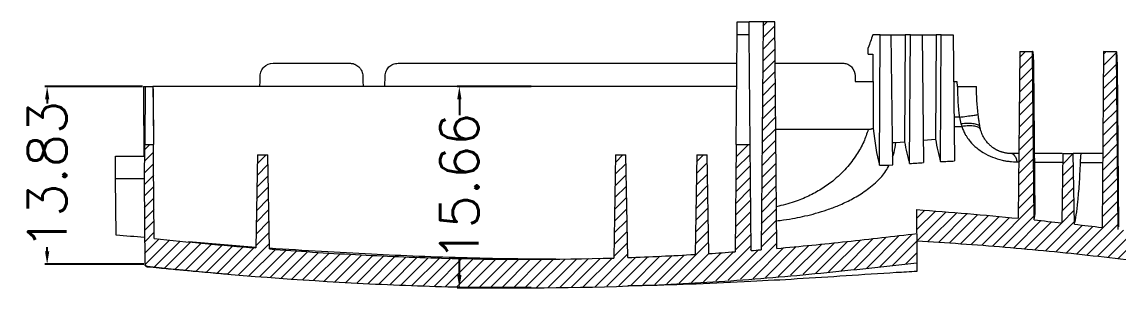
# Model space of a CAD drawing. Header units: inches. Extents: x 1424 to 4050, y 1126 to 1517.
# Drawn here: x 2781.3 to 2866.8, y 1441.5 to 1462.3 of the extents above; entities that cross this region are included whole.
import ezdxf

# ---------------------------------------------------------------- set-up
doc = ezdxf.new("R2010")
doc.units = ezdxf.units.IN
doc.header["$LTSCALE"] = 15
doc.styles.get("Standard").update_dxf_attribs({"font": 'txt', "bigfont": 'gbcbig.shx'})
doc.dimstyles.new('3', dxfattribs={"dimtxt": 3, "dimasz": 1, "dimexe": 0.18, "dimexo": 0.0625, "dimgap": 0.09, "dimtad": 0, "dimdsep": 46, "dimtxsty": 'Standard', "dimcen": 1, "dimclrd": 3, "dimclre": 3, "dimadec": 0, "dimazin": 2, "dimtfac": 1, "dimtofl": 0, "dimtmove": 0, "dimatfit": 3, "dimfxl": 1, "dimtolj": 1, "dimtzin": 0, "dimarcsym": 0})
pattern_1 = [(45, (-986.5144, -627.76405), (-0.44901281, 0.44901281), [])]

# ---------------------------------------------------------------- blocks, each defined once
blk = doc.blocks.new('*D215')
at = {"color": 3, "lineweight": -2}
for p, q in [((2790.712, 1457.273), (2783.093, 1457.273)), ((2783.273, 1456.273), (2783.273, 1455.949)), ((2783.273, 1444.444), (2783.273, 1444.769)), ((2790.821, 1443.444), (2783.093, 1443.444))]:
    blk.add_line(p, q, dxfattribs=at)
at = {"color": 3}
for points in [[(2783.107, 1456.273), (2783.44, 1456.273), (2783.273, 1457.273)], [(2783.107, 1444.444), (2783.44, 1444.444), (2783.273, 1443.444)]]:
    blk.add_solid(points, dxfattribs=at)
at = {"layer": 'Defpoints', "color": 0}
for p in [(2783.273, 1457.273), (2790.775, 1457.273), (2790.884, 1443.444)]:
    blk.add_point(p, dxfattribs=at)
at = {"color": 0, "insert": (2783.273, 1450.359), "char_height": 3, "attachment_point": 5, "rotation": 90}
blk.add_mtext('\\A1;13.83', dxfattribs=at)
blk = doc.blocks.new('*D216')
at = {"color": 3, "lineweight": -2}
for p, q in [((2821.032, 1457.273), (2815.244, 1457.273)), ((2815.424, 1456.273), (2815.424, 1455.033)), ((2815.424, 1442.612), (2815.424, 1443.853)), ((2821.032, 1441.612), (2815.244, 1441.612))]:
    blk.add_line(p, q, dxfattribs=at)
at = {"color": 3}
for points in [[(2815.257, 1456.273), (2815.591, 1456.273), (2815.424, 1457.273)], [(2815.257, 1442.612), (2815.591, 1442.612), (2815.424, 1441.612)]]:
    blk.add_solid(points, dxfattribs=at)
at = {"layer": 'Defpoints', "color": 0}
for p in [(2815.424, 1457.273), (2821.094, 1457.273), (2821.094, 1441.612)]:
    blk.add_point(p, dxfattribs=at)
at = {"color": 0, "insert": (2815.424, 1449.443), "char_height": 3, "attachment_point": 5, "rotation": 90}
blk.add_mtext('\\A1;15.66', dxfattribs=at)

msp = doc.modelspace()

# ---------------------------------------------------------------- hatches: boundary and pattern name
at = {"linetype": 'Continuous', "lineweight": 0}
h = msp.add_hatch(dxfattribs=at)
h.set_pattern_fill('ANSI31', color=4, scale=0.2, style=0)
h.set_pattern_definition(pattern_1)
edge = h.paths.add_edge_path(flags=0)
edge.add_spline(control_points=[(2851.106, 1445.822), (2847.469, 1445.402), (2843.829, 1444.991), (2840.182, 1444.672)], knot_values=[0, 0, 0, 0, 0.010976, 0.010976, 0.010976, 0.010976], weights=[1, 1, 1, 1], degree=3, periodic=0)
edge.add_line((2840.182, 1444.672), (2840.028, 1462.298))
edge.add_line((2840.028, 1462.298), (2839.111, 1462.298))
edge.add_line((2839.111, 1462.298), (2838.956, 1444.568))
edge.add_spline(control_points=[(2838.956, 1444.568), (2838.695, 1444.547), (2838.434, 1444.526), (2838.173, 1444.505)], knot_values=[0.000035, 0.000035, 0.000035, 0.000035, 0.000819, 0.000819, 0.000819, 0.000819], weights=[1, 1, 1, 1], degree=3, periodic=0)
edge.add_line((2838.173, 1444.505), (2838.101, 1452.751))
edge.add_line((2838.101, 1452.751), (2837.017, 1452.751))
edge.add_line((2837.017, 1452.751), (2836.945, 1444.412))
edge.add_spline(control_points=[(2836.945, 1444.412), (2836.256, 1444.362), (2835.568, 1444.315), (2834.879, 1444.271)], knot_values=[0.000035, 0.000035, 0.000035, 0.000035, 0.002105, 0.002105, 0.002105, 0.002105], weights=[1, 1, 1, 1], degree=3, periodic=0)
edge.add_line((2834.879, 1444.271), (2834.745, 1451.947))
edge.add_line((2834.745, 1451.947), (2833.941, 1451.947))
edge.add_line((2833.941, 1451.947), (2833.806, 1444.205))
edge.add_spline(control_points=[(2833.806, 1444.205), (2832.056, 1444.103), (2830.305, 1444.021), (2828.553, 1443.96)], knot_values=[0.000053, 0.000053, 0.000053, 0.000053, 0.005311, 0.005311, 0.005311, 0.005311], weights=[1, 1, 1, 1], degree=3, periodic=0)
edge.add_line((2828.553, 1443.96), (2828.414, 1451.947))
edge.add_line((2828.414, 1451.947), (2827.61, 1451.947))
edge.add_line((2827.61, 1451.947), (2827.47, 1443.925))
edge.add_spline(control_points=[(2827.47, 1443.925), (2818.515, 1443.656), (2809.536, 1443.947), (2800.603, 1444.628)], knot_values=[0.000177, 0.000177, 0.000177, 0.000177, 0.027053, 0.027053, 0.027053, 0.027053], weights=[1, 1, 1, 1], degree=3, periodic=0)
edge.add_line((2800.603, 1444.628), (2800.475, 1451.947))
edge.add_line((2800.475, 1451.947), (2799.671, 1451.947))
edge.add_line((2799.671, 1451.947), (2799.545, 1444.711))
edge.add_spline(control_points=[(2799.545, 1444.711), (2796.904, 1444.921), (2794.265, 1445.167), (2791.631, 1445.45)], knot_values=[0.00006, 0.00006, 0.00006, 0.00006, 0.008009, 0.008009, 0.008009, 0.008009], weights=[1, 1, 1, 1], degree=3, periodic=0)
edge.add_spline(control_points=[(2791.631, 1445.45), (2791.614, 1447.425), (2791.596, 1449.401), (2791.579, 1451.377), (2791.575, 1451.836), (2791.571, 1452.295), (2791.567, 1452.754)], knot_values=[0.000073, 0.000073, 0.000073, 0.000073, 0.006001, 0.006001, 0.006001, 0.007378, 0.007378, 0.007378, 0.007378], weights=[1, 1, 1, 1, 1, 1, 1], degree=3, periodic=0)
edge.add_line((2791.567, 1452.754), (2790.886, 1452.751))
edge.add_line((2790.886, 1452.751), (2790.862, 1449.937))
edge.add_line((2790.862, 1449.937), (2790.827, 1449.937))
edge.add_line((2790.827, 1449.937), (2790.883, 1443.483))
edge.add_spline(control_points=[(2790.883, 1443.483), (2790.883, 1443.46), (2790.887, 1443.437), (2790.895, 1443.416), (2790.903, 1443.395), (2790.914, 1443.375), (2790.928, 1443.357), (2790.943, 1443.34), (2790.96, 1443.324), (2790.979, 1443.313), (2790.998, 1443.301), (2791.02, 1443.292), (2791.042, 1443.288), (2791.049, 1443.286), (2791.056, 1443.285), (2791.063, 1443.284)], knot_values=[0, 0, 0, 0, 0.000068, 0.000068, 0.000068, 0.000135, 0.000135, 0.000135, 0.000203, 0.000203, 0.000203, 0.00027, 0.00027, 0.00027, 0.000291, 0.000291, 0.000291, 0.000291], weights=[1, 1, 1, 1, 1, 1, 1, 1, 1, 1, 1, 1, 1, 1, 1, 1], degree=3, periodic=0)
edge.add_spline(control_points=[(2791.063, 1443.284), (2800.087, 1442.31), (2809.167, 1441.719), (2818.243, 1441.624), (2829.216, 1441.51), (2840.201, 1442.336), (2851.106, 1443.555)], knot_values=[0.005176, 0.005176, 0.005176, 0.005176, 0.032406, 0.032406, 0.032406, 0.065346, 0.065346, 0.065346, 0.065346], weights=[1, 1, 1, 1, 1, 1, 1], degree=3, periodic=0)
edge.add_line((2851.106, 1443.555), (2851.106, 1445.822))
h = msp.add_hatch(dxfattribs=at)
h.set_pattern_fill('ANSI31', color=4, scale=0.2, style=0)
h.set_pattern_definition(pattern_1)
edge = h.paths.add_edge_path(flags=0)
edge.add_spline(control_points=[(2878.348, 1443.449), (2878.208, 1443.618), (2878.068, 1443.786), (2877.928, 1443.954), (2877.827, 1444.074), (2877.726, 1444.195), (2877.625, 1444.316)], knot_values=[0, 0, 0, 0, 0.000656, 0.000656, 0.000656, 0.001129, 0.001129, 0.001129, 0.001129], weights=[1, 1, 1, 1, 1, 1, 1], degree=3, periodic=0)
edge.add_spline(control_points=[(2877.625, 1444.316), (2875.757, 1444.756), (2873.869, 1445.108), (2871.975, 1445.414)], knot_values=[0.006322, 0.006322, 0.006322, 0.006322, 0.012075, 0.012075, 0.012075, 0.012075], weights=[1, 1, 1, 1], degree=3, periodic=0)
edge.add_line((2871.975, 1445.414), (2869.812, 1445.414))
edge.add_line((2869.812, 1445.414), (2869.79, 1449.635))
edge.add_line((2869.79, 1449.635), (2868.986, 1449.635))
edge.add_line((2868.986, 1449.635), (2868.966, 1445.863))
edge.add_spline(control_points=[(2868.966, 1445.863), (2868.47, 1445.931), (2867.974, 1445.997), (2867.477, 1446.061), (2867.253, 1446.09), (2867.029, 1446.119), (2866.804, 1446.147)], knot_values=[0.015107, 0.015107, 0.015107, 0.015107, 0.016604, 0.016604, 0.016604, 0.01728, 0.01728, 0.01728, 0.01728], weights=[1, 1, 1, 1, 1, 1, 1], degree=3, periodic=0)
edge.add_line((2866.804, 1446.147), (2866.683, 1459.984))
edge.add_ellipse((2865.344, 1458.982), major_axis=(-16.462, 0), ratio=0.061049, start_angle=265.33446, end_angle=268.84364)
edge.add_line((2865.676, 1459.987), (2865.557, 1446.3))
edge.add_spline(control_points=[(2865.557, 1446.3), (2864.84, 1446.387), (2864.123, 1446.47), (2863.406, 1446.551)], knot_values=[0.018532, 0.018532, 0.018532, 0.018532, 0.02069, 0.02069, 0.02069, 0.02069], weights=[1, 1, 1, 1], degree=3, periodic=0)
edge.add_line((2863.406, 1446.551), (2863.31, 1452.047))
edge.add_line((2863.31, 1452.047), (2862.505, 1452.047))
edge.add_line((2862.505, 1452.047), (2862.411, 1446.662))
edge.add_spline(control_points=[(2862.411, 1446.662), (2861.692, 1446.741), (2860.973, 1446.817), (2860.253, 1446.891)], knot_values=[0.021689, 0.021689, 0.021689, 0.021689, 0.023852, 0.023852, 0.023852, 0.023852], weights=[1, 1, 1, 1], degree=3, periodic=0)
edge.add_line((2860.253, 1446.891), (2860.139, 1459.987))
edge.add_line((2860.139, 1459.987), (2859.132, 1459.987))
edge.add_line((2859.132, 1459.987), (2859.018, 1447.015))
edge.add_spline(control_points=[(2859.018, 1447.015), (2856.384, 1447.275), (2853.746, 1447.494), (2851.106, 1447.695)], knot_values=[0.025089, 0.025089, 0.025089, 0.025089, 0.033004, 0.033004, 0.033004, 0.033004], weights=[1, 1, 1, 1], degree=3, periodic=0)
edge.add_line((2851.106, 1447.695), (2851.106, 1445.261))
edge.add_spline(control_points=[(2851.106, 1445.261), (2856.573, 1444.929), (2862.036, 1444.479), (2867.471, 1443.798), (2871.154, 1443.336), (2874.839, 1442.761), (2878.433, 1441.83)], knot_values=[0, 0, 0, 0, 0.01643, 0.01643, 0.01643, 0.027599, 0.027599, 0.027599, 0.027599], weights=[1, 1, 1, 1, 1, 1, 1], degree=3, periodic=0)
edge.add_line((2878.433, 1441.83), (2878.348, 1443.449))

# ---------------------------------------------------------------- linework, layer by layer
at = {"color": 7, "linetype": 'Continuous', "lineweight": 15}
for p, q in [((2837.101, 1462.298), (2838.018, 1462.298)), ((2839.111, 1462.298), (2838.018, 1462.298)), ((2839.111, 1462.298), (2838.956, 1444.568)), ((2840.028, 1462.298), (2839.111, 1462.298)), ((2840.182, 1444.672), (2840.028, 1462.298)), ((2837.017, 1452.751), (2837.092, 1461.311)), ((2837.092, 1461.311), (2838.027, 1461.311)), ((2838.101, 1452.751), (2838.027, 1461.311)), ((2848.197, 1451.149), (2848.254, 1461.293)), ((2848.254, 1461.293), (2849.116, 1461.293)), ((2849.228, 1451.18), (2849.116, 1461.293)), ((2849.116, 1461.293), (2850.193, 1461.293)), ((2850.193, 1461.293), (2850.146, 1452.978)), ((2850.601, 1461.293), (2850.193, 1461.293)), ((2850.544, 1451.281), (2850.601, 1461.293)), ((2850.601, 1461.293), (2851.529, 1461.293)), ((2851.529, 1461.293), (2851.639, 1451.355)), ((2851.529, 1461.293), (2852.606, 1461.293)), ((2852.606, 1461.293), (2852.56, 1453.172)), ((2853.013, 1461.293), (2852.606, 1461.293)), ((2852.958, 1451.429), (2853.013, 1461.293)), ((2853.013, 1461.293), (2853.941, 1461.293)), ((2853.941, 1461.293), (2854.05, 1451.479)), ((2847.311, 1459.786), (2847.316, 1460.288)), ((2847.311, 1459.786), (2847.687, 1459.786)), ((2847.687, 1459.786), (2847.663, 1457.675)), ((2859.132, 1459.987), (2859.018, 1447.015)), ((2859.132, 1459.987), (2860.139, 1459.987)), ((2860.253, 1446.891), (2860.139, 1459.987)), ((2860.158, 1459.987), (2860.139, 1459.987)), ((2865.676, 1459.987), (2865.557, 1446.3)), ((2866.804, 1446.147), (2866.683, 1459.984)), ((2860.335, 1447.368), (2860.228, 1458.991)), ((2866.865, 1446.361), (2866.748, 1458.991)), ((2809.62, 1457.273), (2809.635, 1458.095)), ((2790.775, 1457.273), (2790.926, 1457.273)), ((2790.926, 1457.273), (2791.527, 1457.273)), ((2791.527, 1457.273), (2791.557, 1453.847)), ((2837.057, 1457.273), (2791.527, 1457.273)), ((2853.982, 1457.675), (2854.236, 1457.675)), ((2854.236, 1457.675), (2854.243, 1457.273)), ((2854.243, 1457.273), (2854.269, 1457.273)), ((2790.862, 1449.937), (2790.886, 1452.751)), ((2790.886, 1452.751), (2791.567, 1452.751)), ((2837.017, 1452.751), (2836.945, 1444.412)), ((2837.017, 1452.751), (2838.101, 1452.751)), ((2838.173, 1444.505), (2838.101, 1452.751)), ((2849.209, 1452.92), (2849.467, 1452.914)), ((2849.467, 1452.914), (2850.146, 1452.978)), ((2851.62, 1453.102), (2852.56, 1453.172)), ((2788.616, 1451.856), (2790.818, 1451.856)), ((2799.671, 1451.947), (2799.545, 1444.711)), ((2799.671, 1451.947), (2800.475, 1451.947)), ((2800.603, 1444.628), (2800.475, 1451.947)), ((2827.61, 1451.947), (2827.47, 1443.925)), ((2827.61, 1451.947), (2828.414, 1451.947)), ((2828.553, 1443.96), (2828.414, 1451.947)), ((2833.941, 1451.947), (2833.806, 1444.205)), ((2833.941, 1451.947), (2834.745, 1451.947)), ((2834.879, 1444.271), (2834.745, 1451.947)), ((2859.062, 1452.047), (2858.506, 1452.047)), ((2862.447, 1452.047), (2860.292, 1452.047)), ((2862.505, 1452.047), (2862.411, 1446.662)), ((2862.505, 1452.047), (2863.31, 1452.047)), ((2863.406, 1446.551), (2863.31, 1452.047)), ((2863.962, 1452.047), (2863.31, 1452.047)), ((2865.607, 1452.047), (2863.962, 1452.047)), ((2848.958, 1451.157), (2849.228, 1451.18)), ((2790.827, 1450.089), (2788.616, 1450.089)), ((2788.654, 1445.695), (2788.616, 1450.089)), ((2790.827, 1450.089), (2790.827, 1449.937)), ((2790.827, 1449.937), (2790.883, 1443.483)), ((2790.862, 1449.937), (2790.827, 1449.937)), ((2851.106, 1445.822), (2851.106, 1443.555)), ((2794.293, 1445.201), (2799.546, 1444.781)), ((2838.173, 1444.505), (2838.172, 1444.615)), ((2838.957, 1444.634), (2838.956, 1444.568)), ((2791.065, 1443.263), (2791.065, 1443.256))]:
    msp.add_line(p, q, dxfattribs=at)
at = {"color": 8, "linetype": 'Continuous', "lineweight": 15}
for p, q in [((2854.425, 1454.889), (2854.013, 1454.885)), ((2854.021, 1454.154), (2854.621, 1454.158)), ((2858.932, 1451.409), (2859.057, 1451.408)), ((2860.298, 1451.398), (2862.493, 1451.381)), ((2791.063, 1443.284), (2791.065, 1443.263))]:
    msp.add_line(p, q, dxfattribs=at)
at = {"color": 7, "linetype": 'Continuous', "lineweight": 15, "flags": 128}
for points in [[(2837.092, 1461.311), (2837.094, 1461.504), (2837.095, 1461.69), (2837.097, 1461.861), (2837.098, 1462.01), (2837.099, 1462.133), (2837.1, 1462.224), (2837.101, 1462.279), (2837.101, 1462.298)], [(2799.872, 1457.273), (2799.879, 1457.684), (2799.886, 1458.095)], [(2807.898, 1458.095), (2807.905, 1457.684), (2807.912, 1457.273)], [(2846.288, 1458.095), (2846.292, 1457.885), (2846.296, 1457.675)], [(2790.926, 1457.273), (2790.918, 1456.37), (2790.91, 1455.497), (2790.903, 1454.678), (2790.896, 1453.934), (2790.891, 1453.286), (2790.886, 1452.751)], [(2847.713, 1457.675), (2847.712, 1455.842), (2847.71, 1454.009)], [(2791.631, 1445.449), (2791.579, 1451.377), (2791.567, 1452.754)]]:
    msp.add_lwpolyline(points, dxfattribs=at)
at = {"color": 7, "linetype": 'Continuous', "lineweight": 15}
msp.add_ellipse((2865.344, 1458.982), major_axis=(-16.462, 0), ratio=0.061049, start_param=4.630953, end_param=4.692207, dxfattribs=at)
for points, knots in [([(2838.027, 1461.311), (2838.026, 1461.345), (2838.026, 1461.413), (2838.025, 1461.512), (2838.024, 1461.607), (2838.023, 1461.697), (2838.023, 1461.781), (2838.022, 1461.858), (2838.021, 1461.93), (2838.021, 1461.995), (2838.02, 1462.053), (2838.02, 1462.104), (2838.02, 1462.149), (2838.019, 1462.187), (2838.019, 1462.219), (2838.019, 1462.245), (2838.018, 1462.266), (2838.018, 1462.281), (2838.018, 1462.291), (2838.018, 1462.297), (2838.018, 1462.298), (2838.018, 1462.298)], [0, 0, 0, 0, 0.0658504, 0.1302324, 0.1931459, 0.254591, 0.3145674, 0.3730752, 0.4301142, 0.4856845, 0.5397859, 0.5924183, 0.6435818, 0.6932762, 0.7415016, 0.7882578, 0.8335448, 0.8773625, 0.919711, 0.9605902, 1, 1, 1, 1]), ([(2848.254, 1461.293), (2848.203, 1461.293), (2848.106, 1461.293), (2847.983, 1461.293), (2847.888, 1461.293), (2847.827, 1461.294), (2847.775, 1461.292), (2847.724, 1461.294), (2847.685, 1461.294), (2847.664, 1461.293)], [0, 0, 0, 0, 0.266173, 0.499998, 0.632373, 0.749997, 0.806297, 0.892857, 1, 1, 1, 1]), ([(2860.228, 1458.991), (2860.228, 1459.022), (2860.227, 1459.085), (2860.225, 1459.178), (2860.223, 1459.269), (2860.219, 1459.393), (2860.213, 1459.542), (2860.204, 1459.7), (2860.193, 1459.83), (2860.181, 1459.92), (2860.17, 1459.977), (2860.162, 1459.984), (2860.158, 1459.987)], [0, 0, 0, 0, 0.060285, 0.120079, 0.179915, 0.240325, 0.370059, 0.500135, 0.629868, 0.759942, 0.879888, 1, 1, 1, 1]), ([(2866.748, 1458.991), (2866.748, 1459.022), (2866.747, 1459.085), (2866.746, 1459.178), (2866.743, 1459.269), (2866.74, 1459.393), (2866.734, 1459.542), (2866.724, 1459.7), (2866.713, 1459.83), (2866.703, 1459.914), (2866.692, 1459.966), (2866.686, 1459.978), (2866.683, 1459.984)], [0, 0, 0, 0, 0.063593, 0.126667, 0.189786, 0.25351, 0.390362, 0.527575, 0.664425, 0.801636, 0.901065, 1, 1, 1, 1]), ([(2799.886, 1458.095), (2799.889, 1458.226), (2799.916, 1458.355), (2800.019, 1458.594), (2800.094, 1458.704), (2800.372, 1458.976), (2800.629, 1459.082), (2800.891, 1459.082)], [0, 0, 0, 0, 0.25, 0.25, 0.5, 0.5, 1, 1, 1, 1]), ([(2800.891, 1459.082), (2801.221, 1459.082), (2802.171, 1459.082), (2803.74, 1459.082), (2805.421, 1459.082), (2806.458, 1459.082), (2806.893, 1459.082)], [0.15641126, 0.15641126, 0.15641126, 0.15641126, 0.16946012, 0.19393284, 0.21840556, 0.23612454, 0.23612454, 0.23612454, 0.23612454]), ([(2806.893, 1459.082), (2806.925, 1459.081), (2806.989, 1459.08), (2807.085, 1459.065), (2807.178, 1459.043), (2807.3, 1459), (2807.443, 1458.926), (2807.599, 1458.801), (2807.73, 1458.646), (2807.825, 1458.468), (2807.884, 1458.283), (2807.893, 1458.157), (2807.898, 1458.095)], [0, 0, 0, 0, 0.0626623, 0.1253268, 0.1879935, 0.2506623, 0.3761063, 0.5005458, 0.6340289, 0.761552, 0.8834243, 1, 1, 1, 1]), ([(2809.635, 1458.095), (2809.637, 1458.227), (2809.665, 1458.356), (2809.768, 1458.595), (2809.843, 1458.704), (2810.027, 1458.884), (2810.138, 1458.958), (2810.377, 1459.056), (2810.508, 1459.082), (2810.64, 1459.082)], [0, 0, 0, 0, 0.25, 0.25, 0.5, 0.5, 0.75, 0.75, 1, 1, 1, 1]), ([(2810.64, 1459.082), (2810.875, 1459.082), (2811.347, 1459.082), (2812.459, 1459.082), (2813.98, 1459.082), (2815.978, 1459.082), (2817.994, 1459.082), (2820.015, 1459.082), (2822.014, 1459.082), (2823.799, 1459.082), (2825.33, 1459.082), (2826.639, 1459.082), (2827.756, 1459.082), (2828.705, 1459.082), (2829.574, 1459.082), (2830.924, 1459.082), (2832.746, 1459.082), (2834.94, 1459.082), (2836.379, 1459.082), (2837.073, 1459.082)], [0, 0, 0, 0, 0.0260666, 0.0521447, 0.1266808, 0.2013402, 0.2757834, 0.3504803, 0.4253658, 0.5000596, 0.5536911, 0.6074898, 0.661162, 0.6884052, 0.7156573, 0.757119, 0.8400347, 0.9229206, 1, 1, 1, 1]), ([(2840.056, 1459.082), (2840.491, 1459.082), (2841.651, 1459.082), (2843.459, 1459.082), (2844.756, 1459.082), (2845.405, 1459.082)], [0, 0, 0, 0, 0.230847, 0.61542, 1, 1, 1, 1]), ([(2845.405, 1459.082), (2845.519, 1459.082), (2845.63, 1459.058), (2845.84, 1458.962), (2845.935, 1458.891), (2846.181, 1458.621), (2846.282, 1458.363), (2846.288, 1458.095)], [0, 0, 0, 0, 0.25, 0.25, 0.5, 0.5, 1, 1, 1, 1]), ([(2790.775, 1457.273), (2790.779, 1456.758), (2790.784, 1456.253), (2790.79, 1455.509), (2790.792, 1455.264), (2790.796, 1454.779), (2790.798, 1454.539), (2790.803, 1453.844), (2790.807, 1453.406), (2790.811, 1452.79), (2790.813, 1452.59), (2790.815, 1452.209), (2790.817, 1452.028), (2790.818, 1451.856)], [0, 0, 0, 0, 0.25, 0.25, 0.375, 0.375, 0.5, 0.5, 0.75, 0.75, 0.875, 0.875, 1, 1, 1, 1]), ([(2791.527, 1457.273), (2791.528, 1457.203), (2791.529, 1457.063), (2791.531, 1456.853), (2791.533, 1456.644), (2791.535, 1456.435), (2791.537, 1456.125), (2791.541, 1455.717), (2791.545, 1455.224), (2791.549, 1454.75), (2791.555, 1454.15), (2791.559, 1453.606), (2791.564, 1453.139), (2791.566, 1452.902), (2791.567, 1452.781), (2791.567, 1452.754)], [0, 0, 0, 0, 0.038593, 0.077197, 0.11587, 0.154669, 0.193652, 0.290345, 0.387341, 0.484467, 0.581503, 0.776418, 0.873488, 0.971563, 1, 1, 1, 1]), ([(2846.296, 1457.675), (2846.504, 1457.675), (2846.865, 1457.675), (2847.345, 1457.675), (2847.613, 1457.675), (2847.713, 1457.675)], [0.84125873, 0.84125873, 0.84125873, 0.84125873, 0.85130921, 0.85889045, 0.86476542, 0.86476542, 0.86476542, 0.86476542]), ([(2854.269, 1457.273), (2854.482, 1457.273), (2854.679, 1457.273), (2855.045, 1457.273), (2855.204, 1457.273), (2855.471, 1457.273), (2855.574, 1457.273), (2855.715, 1457.273), (2855.751, 1457.273), (2855.751, 1457.273)], [0, 0, 0, 0, 0.25, 0.25, 0.5, 0.5, 0.75, 0.75, 1, 1, 1, 1]), ([(2854.425, 1454.889), (2854.619, 1454.913), (2854.816, 1454.938), (2855.181, 1454.985), (2855.348, 1455.007), (2855.62, 1455.045), (2855.725, 1455.06), (2855.861, 1455.082), (2855.892, 1455.089), (2855.892, 1455.092)], [0, 0, 0, 0, 0.25, 0.25, 0.5, 0.5, 0.75, 0.75, 1, 1, 1, 1]), ([(2856.028, 1454.143), (2856.02, 1454.191), (2855.982, 1454.236), (2855.836, 1454.312), (2855.728, 1454.343), (2855.455, 1454.385), (2855.29, 1454.395), (2854.933, 1454.395), (2854.741, 1454.385), (2854.551, 1454.368)], [0, 0, 0, 0, 0.25, 0.25, 0.5, 0.5, 0.75, 0.75, 1, 1, 1, 1]), ([(2856.028, 1454.143), (2856.018, 1454.202), (2855.999, 1454.316), (2855.973, 1454.486), (2855.949, 1454.649), (2855.928, 1454.804), (2855.909, 1454.951), (2855.897, 1455.046), (2855.892, 1455.092)], [0, 0, 0, 0, 0.189539, 0.369862, 0.540982, 0.702994, 0.855981, 1, 1, 1, 1]), ([(2847.316, 1453.925), (2846.892, 1453.924), (2846.044, 1453.924), (2844.663, 1453.927), (2843.209, 1453.925), (2841.692, 1453.926), (2840.651, 1453.926), (2840.116, 1453.926), (2840.101, 1453.926)], [0, 0, 0, 0, 0.196626, 0.393263, 0.595591, 0.797919, 0.994528, 1, 1, 1, 1]), ([(2847.71, 1454.009), (2847.676, 1453.996), (2847.613, 1453.973), (2847.514, 1453.947), (2847.416, 1453.929), (2847.349, 1453.926), (2847.316, 1453.925)], [0, 0, 0, 0, 0.264845, 0.500396, 0.757035, 1, 1, 1, 1]), ([(2856.079, 1453.91), (2856.062, 1453.971), (2856.018, 1454.027), (2855.865, 1454.12), (2855.757, 1454.156), (2855.49, 1454.202), (2855.331, 1454.211), (2854.987, 1454.202), (2854.803, 1454.185), (2854.621, 1454.158)], [0, 0, 0, 0, 0.25, 0.25, 0.5, 0.5, 0.75, 0.75, 1, 1, 1, 1]), ([(2854.621, 1454.158), (2854.639, 1454.111), (2854.678, 1454.006), (2854.74, 1453.852), (2854.81, 1453.696), (2854.893, 1453.529), (2855.037, 1453.292), (2855.315, 1452.924), (2855.739, 1452.507), (2856.323, 1452.092), (2856.991, 1451.76), (2857.594, 1451.575), (2858.049, 1451.482), (2858.441, 1451.428), (2858.739, 1451.416), (2858.932, 1451.409)], [0, 0, 0, 0, 0.028171, 0.062657, 0.093768, 0.125079, 0.168914, 0.250167, 0.384976, 0.50014, 0.642907, 0.785668, 0.835154, 0.892844, 1, 1, 1, 1]), ([(2856.079, 1453.91), (2856.069, 1453.949), (2856.049, 1454.024), (2856.035, 1454.104), (2856.028, 1454.143)], [0, 0, 0, 0, 0.513268, 1, 1, 1, 1]), ([(2858.506, 1452.047), (2858.465, 1452.048), (2858.385, 1452.049), (2858.265, 1452.058), (2858.15, 1452.072), (2858.04, 1452.09), (2857.935, 1452.112), (2857.836, 1452.137), (2857.744, 1452.165), (2857.658, 1452.194), (2857.579, 1452.224), (2857.506, 1452.254), (2857.439, 1452.284), (2857.379, 1452.314), (2857.325, 1452.342), (2857.276, 1452.369), (2857.233, 1452.393), (2857.195, 1452.416), (2857.163, 1452.436), (2857.136, 1452.453), (2857.052, 1452.508), (2856.916, 1452.609), (2856.776, 1452.735), (2856.661, 1452.852), (2856.542, 1452.987), (2856.417, 1453.157), (2856.3, 1453.351), (2856.211, 1453.53), (2856.136, 1453.716), (2856.098, 1453.845), (2856.079, 1453.91)], [0, 0, 0, 0, 0.0376815, 0.0730285, 0.1062278, 0.1374547, 0.1668702, 0.1946159, 0.2208034, 0.2455014, 0.2687434, 0.2905384, 0.3108783, 0.3297469, 0.3471217, 0.3629741, 0.3772731, 0.3899883, 0.4010915, 0.4105577, 0.4183658, 0.4898669, 0.5632808, 0.5946039, 0.6463599, 0.7376435, 0.8032589, 0.8695045, 0.9348052, 1, 1, 1, 1]), ([(2788.616, 1450.089), (2788.616, 1450.109), (2788.616, 1450.148), (2788.616, 1450.221), (2788.616, 1450.303), (2788.616, 1450.396), (2788.616, 1450.499), (2788.616, 1450.613), (2788.616, 1450.766), (2788.616, 1450.968), (2788.616, 1451.232), (2788.616, 1451.526), (2788.616, 1451.745), (2788.616, 1451.856)], [0, 0, 0, 0, 0.070575, 0.141426, 0.21256, 0.283981, 0.355696, 0.427711, 0.500032, 0.62197, 0.745975, 0.871997, 1, 1, 1, 1]), ([(2858.506, 1452.047), (2858.583, 1452.047), (2858.664, 1451.992), (2858.812, 1451.77), (2858.879, 1451.605), (2858.932, 1451.409)], [0, 0, 0, 0, 0.5, 0.5, 1, 1, 1, 1]), ([(2863.874, 1451.368), (2863.879, 1451.479), (2863.884, 1451.576), (2863.896, 1451.745), (2863.903, 1451.817), (2863.926, 1451.989), (2863.944, 1452.047), (2863.962, 1452.047)], [0, 0, 0, 0, 0.25, 0.25, 0.5, 0.5, 1, 1, 1, 1]), ([(2848.197, 1451.149), (2848.26, 1451.145), (2848.386, 1451.139), (2848.576, 1451.138), (2848.766, 1451.143), (2848.894, 1451.153), (2848.958, 1451.157)], [0, 0, 0, 0, 0.247664, 0.496679, 0.747355, 1, 1, 1, 1]), ([(2850.544, 1451.281), (2850.728, 1451.294), (2851.093, 1451.32), (2851.458, 1451.343), (2851.639, 1451.355)], [0, 0, 0, 0, 0.503389, 1, 1, 1, 1]), ([(2852.958, 1451.429), (2853.14, 1451.439), (2853.505, 1451.457), (2853.869, 1451.472), (2854.05, 1451.479)], [0, 0, 0, 0, 0.502048, 1, 1, 1, 1]), ([(2863.406, 1446.551), (2863.502, 1446.967), (2863.591, 1447.532), (2863.692, 1448.52), (2863.711, 1448.733), (2863.749, 1449.184), (2863.767, 1449.422), (2863.818, 1450.178), (2863.848, 1450.737), (2863.874, 1451.368)], [0, 0, 0, 0, 0.5, 0.5, 0.625, 0.625, 0.75, 0.75, 1, 1, 1, 1]), ([(2851.106, 1447.695), (2852.426, 1447.594), (2853.746, 1447.491), (2856.383, 1447.266), (2857.701, 1447.145), (2859.018, 1447.015)], [0, 0, 0, 0, 0.5, 0.5, 1, 1, 1, 1]), ([(2851.106, 1445.879), (2851.106, 1445.961), (2851.106, 1446.209), (2851.106, 1446.793), (2851.106, 1447.394), (2851.106, 1447.695)], [0, 0, 0, 0, 0.197974, 0.599029, 1, 1, 1, 1]), ([(2860.253, 1446.891), (2860.262, 1446.941), (2860.281, 1447.04), (2860.309, 1447.199), (2860.327, 1447.312), (2860.335, 1447.368)], [0, 0, 0, 0, 0.337477, 0.670767, 1, 1, 1, 1]), ([(2840.182, 1444.672), (2842.005, 1444.831), (2843.826, 1445.013), (2847.467, 1445.403), (2849.287, 1445.612), (2851.106, 1445.822)], [0, 0, 0, 0, 0.5, 0.5, 1, 1, 1, 1]), ([(2851.106, 1445.261), (2852.254, 1445.191), (2853.402, 1445.118), (2855.697, 1444.957), (2856.844, 1444.87), (2860.282, 1444.583), (2862.571, 1444.362), (2867.144, 1443.851), (2869.429, 1443.563), (2873.962, 1442.84), (2876.213, 1442.405), (2878.433, 1441.83)], [0, 0, 0, 0, 0.125, 0.125, 0.25, 0.25, 0.5, 0.5, 0.75, 0.75, 1, 1, 1, 1]), ([(2800.601, 1444.709), (2801.96, 1444.621), (2804.612, 1444.45), (2808.496, 1444.241), (2812.284, 1444.072), (2816.089, 1443.946), (2819.654, 1443.868), (2821.956, 1443.86), (2822.947, 1443.857)], [0, 0, 0, 0, 0.182584, 0.356483, 0.521713, 0.691166, 0.867106, 1, 1, 1, 1]), ([(2800.603, 1444.628), (2802.839, 1444.457), (2805.076, 1444.312), (2809.55, 1444.074), (2811.788, 1443.98), (2818.504, 1443.791), (2822.985, 1443.79), (2827.47, 1443.925)], [0, 0, 0, 0, 0.25, 0.25, 0.5, 0.5, 1, 1, 1, 1]), ([(2790.883, 1443.483), (2790.884, 1443.433), (2790.902, 1443.386), (2790.968, 1443.313), (2791.014, 1443.29), (2791.063, 1443.284)], [0, 0, 0, 0, 0.5, 0.5, 1, 1, 1, 1]), ([(2790.884, 1443.444), (2790.886, 1443.42), (2790.892, 1443.372), (2790.933, 1443.307), (2790.994, 1443.259), (2791.042, 1443.25), (2791.066, 1443.245)], [0, 0, 0, 0, 0.24344, 0.500075, 0.756665, 1, 1, 1, 1]), ([(2791.063, 1443.286), (2796.052, 1442.746), (2801.049, 1442.334), (2808.559, 1441.905), (2811.064, 1441.793), (2816.08, 1441.644), (2818.593, 1441.607), (2826.121, 1441.621), (2831.131, 1441.791), (2838.631, 1442.297), (2841.128, 1442.508), (2846.119, 1442.999), (2848.613, 1443.276), (2851.106, 1443.555)], [0, 0, 0, 0, 0.25, 0.25, 0.375, 0.375, 0.5, 0.5, 0.75, 0.75, 0.875, 0.875, 1, 1, 1, 1]), ([(2791.063, 1443.249), (2791.379, 1443.219), (2792.18, 1443.142), (2793.379, 1443.031), (2794.566, 1442.922), (2795.551, 1442.833), (2796.407, 1442.758), (2797.005, 1442.707), (2797.314, 1442.681), (2797.365, 1442.677)], [0, 0, 0, 0, 0.152956, 0.3878614, 0.5770448, 0.7208161, 0.8556617, 0.9765211, 1, 1, 1, 1]), ([(2851.106, 1443.555), (2851.106, 1443.405), (2851.106, 1443.107), (2851.106, 1442.909), (2851.106, 1442.835), (2851.106, 1442.91), (2851.106, 1442.911)], [0, 0, 0, 0, 0.329758, 0.659473, 0.997069, 1, 1, 1, 1]), ([(2828.557, 1441.773), (2828.986, 1441.781), (2830.769, 1441.813), (2833.976, 1441.924), (2837.949, 1442.098), (2841.843, 1442.317), (2845.62, 1442.56), (2848.732, 1442.769), (2850.572, 1442.874), (2851.106, 1442.904)], [0, 0, 0, 0, 0.056868, 0.236262, 0.425319, 0.584553, 0.75443, 0.928684, 1, 1, 1, 1])]:
    msp.add_open_spline(points, degree=3, knots=knots, dxfattribs=at)
for points in [[(2847.664, 1461.293), (2847.547, 1460.958), (2847.431, 1460.623), (2847.316, 1460.288)], [(2854.269, 1457.273), (2854.277, 1456.477), (2854.329, 1455.68), (2854.425, 1454.889)], [(2855.892, 1455.092), (2855.805, 1455.816), (2855.758, 1456.545), (2855.751, 1457.273)], [(2854.425, 1454.889), (2854.465, 1454.713), (2854.508, 1454.537), (2854.551, 1454.368)], [(2854.551, 1454.368), (2854.569, 1454.296), (2854.593, 1454.226), (2854.621, 1454.158)], [(2847.71, 1454.009), (2847.814, 1452.953), (2847.974, 1451.984), (2848.197, 1451.149)], [(2850.146, 1452.978), (2850.258, 1452.361), (2850.392, 1451.8), (2850.544, 1451.281)], [(2852.56, 1453.172), (2852.67, 1452.538), (2852.805, 1451.963), (2852.958, 1451.429)], [(2860.253, 1446.891), (2860.973, 1446.817), (2861.692, 1446.741), (2862.411, 1446.662)], [(2863.406, 1446.551), (2864.123, 1446.47), (2864.84, 1446.387), (2865.557, 1446.3)], [(2790.867, 1445.531), (2790.13, 1445.582), (2789.392, 1445.637), (2788.654, 1445.695)], [(2791.631, 1445.45), (2794.265, 1445.167), (2796.903, 1444.921), (2799.545, 1444.71)], [(2828.553, 1443.96), (2830.305, 1444.021), (2832.056, 1444.103), (2833.806, 1444.206)], [(2834.879, 1444.271), (2835.568, 1444.315), (2836.256, 1444.362), (2836.945, 1444.412)], [(2838.173, 1444.505), (2838.434, 1444.526), (2838.695, 1444.547), (2838.955, 1444.568)]]:
    msp.add_open_spline(points, degree=3, dxfattribs=at)
at = {"color": 8, "linetype": 'Continuous', "lineweight": 15}
for points, knots in [([(2847.316, 1453.925), (2847.206, 1453.601), (2846.964, 1452.89), (2846.389, 1451.895), (2845.6, 1450.864), (2844.67, 1449.98), (2843.669, 1449.273), (2842.669, 1448.734), (2841.526, 1448.25), (2840.63, 1448.031), (2840.154, 1447.914)], [0, 0, 0, 0, 0.098513, 0.216438, 0.358862, 0.517674, 0.634247, 0.749436, 0.866845, 1, 1, 1, 1]), ([(2849.221, 1451.815), (2849.258, 1451.923), (2849.374, 1452.259), (2849.429, 1452.649), (2849.467, 1452.914)], [0, 0, 0, 0, 0.32269, 1, 1, 1, 1]), ([(2840.163, 1446.821), (2840.349, 1446.843), (2840.847, 1446.901), (2841.588, 1447.027), (2842.421, 1447.198), (2843.252, 1447.407), (2844.132, 1447.677), (2844.886, 1447.961), (2845.512, 1448.239), (2846.013, 1448.49), (2846.515, 1448.773), (2847.015, 1449.095), (2847.517, 1449.462), (2847.975, 1449.853), (2848.372, 1450.269), (2848.697, 1450.688), (2848.871, 1451.002), (2848.958, 1451.157)], [0, 0, 0, 0, 0.045996, 0.12295, 0.190819, 0.267534, 0.353056, 0.447393, 0.501604, 0.558894, 0.619246, 0.682662, 0.749231, 0.821746, 0.881589, 0.941343, 1, 1, 1, 1]), ([(2863.874, 1451.368), (2864.262, 1451.364), (2864.839, 1451.358), (2865.412, 1451.352), (2865.601, 1451.35)], [0, 0, 0, 0, 0.67113, 1, 1, 1, 1])]:
    msp.add_open_spline(points, degree=3, knots=knots, dxfattribs=at)

# ---------------------------------------------------------------- dimensions: what is measured, and where the dimension line sits
for base, p1, p2, picture, middle in [((2783.273, 1457.273), (2790.884, 1443.444), (2790.775, 1457.273), '*D215', (2783.273, 1450.359)), ((2815.424, 1457.273), (2821.094, 1441.612), (2821.094, 1457.273), '*D216', (2815.424, 1449.443))]:
    dim = msp.add_linear_dim(base=base, p1=p1, p2=p2, angle=90, dimstyle='3')
    dim.commit()
    dim.dimension.update_dxf_attribs({"geometry": picture, "text_midpoint": middle})

doc.saveas('drawing.dxf')
